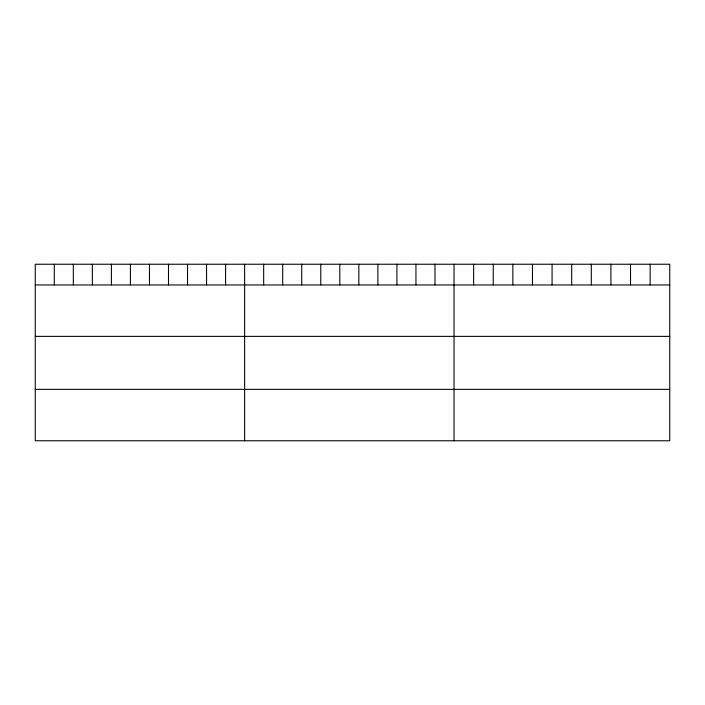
<?xml version="1.0" encoding="UTF-8"?>
<svg xmlns="http://www.w3.org/2000/svg" width="705" height="705" viewBox="0 0 705 705"><rect width="100%" height="100%" fill="white"/><g stroke="black" fill="none" stroke-linecap="round" stroke-linejoin="round"><path stroke-width="1.06" d="M669.75 284.952L669.75 440.766L35.25 440.766L35.25 264.234L669.75 264.234L669.75 284.952L35.25 284.952M35.25 336.373L669.75 336.373M35.25 389.345L669.75 389.345M650.142 264.234L650.142 284.952M630.526 264.234L630.526 284.952M610.918 264.234L610.918 284.952M591.301 264.234L591.301 284.952M571.693 264.234L571.693 284.952M552.077 264.234L552.077 284.952M532.469 264.234L532.469 284.952M512.852 264.234L512.852 284.952M493.244 264.234L493.244 284.952M473.628 264.234L473.628 284.952M454.02 264.234L454.02 440.766M434.985 264.234L434.985 284.952M415.95 264.234L415.95 284.952M396.915 264.234L396.915 284.952M377.88 264.234L377.88 284.952M358.845 264.234L358.845 284.952M339.81 264.234L339.81 284.952M320.775 264.234L320.775 284.952M301.74 264.234L301.74 284.952M282.705 264.234L282.705 284.952M263.67 264.234L263.67 284.952M244.635 264.234L244.635 440.766M225.6 264.234L225.6 284.952M206.565 264.234L206.565 284.952M187.53 264.234L187.53 284.952M168.495 264.234L168.495 284.952M149.46 264.234L149.46 284.952M130.425 264.234L130.425 284.952M111.39 264.234L111.39 284.952M92.355 264.234L92.355 284.952M73.32 264.234L73.32 284.952M54.285 264.234L54.285 284.952"/></g></svg>
